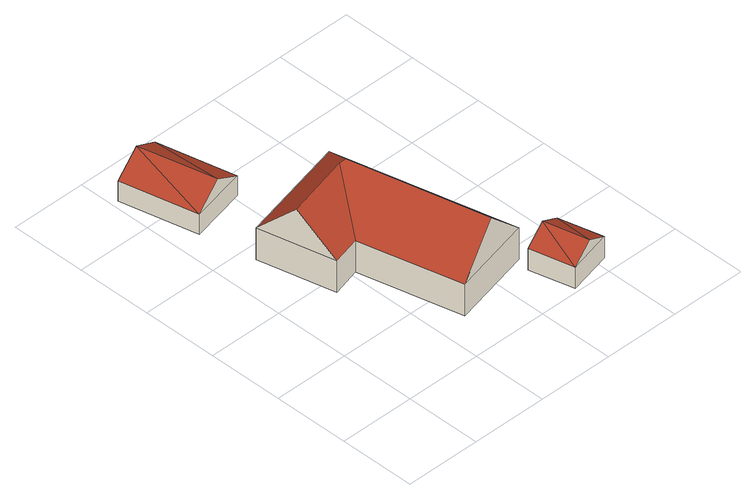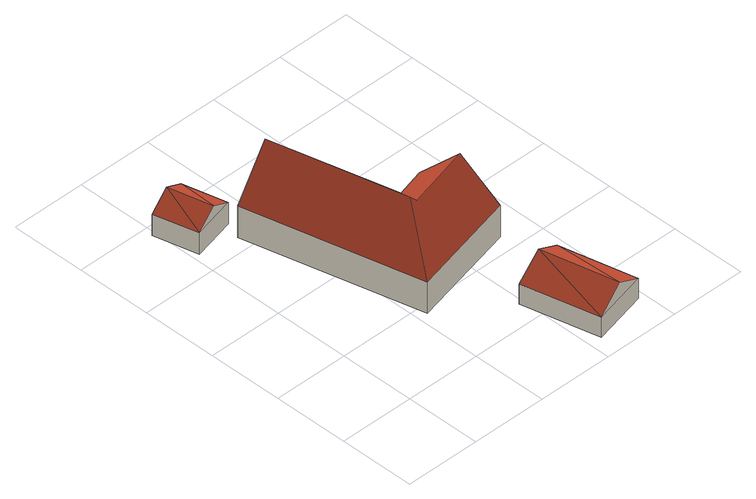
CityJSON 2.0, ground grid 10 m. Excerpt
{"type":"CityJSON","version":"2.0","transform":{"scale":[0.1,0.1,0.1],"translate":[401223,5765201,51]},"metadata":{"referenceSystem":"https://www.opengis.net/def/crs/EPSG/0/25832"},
"CityObjects":{
"building1":{"type":"Building","attributes":{"Gemeindeschluessel":"05515000","Geometrietyp2DReferenz":"3000","function":"31001_2460","roofType":"3100","measuredHeight":5.04},"geometry":[{"type":"Solid","lod":"2","boundaries":[[[[0,1,2,3]],[[4,5,1,0]],[[6,7,5,4]],[[3,2,7,6]],[[0,8,4]],[[6,9,3]],[[8,0,3]],[[3,9,8]],[[4,8,9]],[[9,6,4]],[[1,5,7,2]]]],"semantics":{"surfaces":[{"type":"WallSurface"},{"type":"RoofSurface"},{"type":"GroundSurface"}],"values":[[0,0,0,0,0,0,1,1,1,1,2]]}}]},
"building2":{"type":"Building","attributes":{"Gemeindeschluessel":"05515000","Geometrietyp2DReferenz":"3000","function":"31001_1000","roofType":"5000","measuredHeight":9.78},"address":[{"country":"Germany","locality":"Münster","thoroughfareNumber":"194","thoroughfareName":"Hanseller Straße"}],"geometry":[{"type":"Solid","lod":"2","boundaries":[[[[10,11,12,13]],[[14,15,11,10]],[[16,17,15,14]],[[18,19,17,16]],[[20,21,19,18]],[[13,12,21,20]],[[22,23,20,18,24]],[[18,16,24]],[[24,16,14,22]],[[23,22,14,10,25]],[[10,13,25]],[[25,13,20,23]],[[11,15,17,19,21,12]]]],"semantics":{"surfaces":[{"type":"WallSurface"},{"type":"RoofSurface"},{"type":"GroundSurface"}],"values":[[0,0,0,0,0,0,1,0,1,1,0,1,2]]}}]},
"building3":{"type":"Building","attributes":{"Gemeindeschluessel":"05515000","Geometrietyp2DReferenz":"3000","function":"31001_2460","roofType":"3100","measuredHeight":4.71},"geometry":[{"type":"Solid","lod":"2","boundaries":[[[[26,27,28,29]],[[30,31,27,26]],[[32,33,31,30]],[[29,28,33,32]],[[26,34,30]],[[32,35,29]],[[29,35,34]],[[34,26,29]],[[35,32,30]],[[30,34,35]],[[27,31,33,28]]]],"semantics":{"surfaces":[{"type":"WallSurface"},{"type":"RoofSurface"},{"type":"GroundSurface"}],"values":[[0,0,0,0,0,0,1,1,1,1,2]]}}]}
},
"vertices":[
[106,370,35],[106,370,7],[83,472,7],[83,472,35],[32,353,35],[32,353,7],[9,454,35],[9,454,7],[69,362,57],[46,463,57],
[137,55,53],[137,55,9],[244,81,9],[244,81,53],[105,189,53],[105,189,9],[67,179,53],[67,179,9],[44,279,53],[44,279,9],[189,314,53],[189,314,9],[142,251,102],[148,247,107],[55,229,103],[190,68,107],
[237,60,41],[237,60,11],[251,2,11],[251,2,41],[295,74,41],[295,74,11],[309,16,41],[309,16,11],[266,67,58],[280,9,58]
]}
